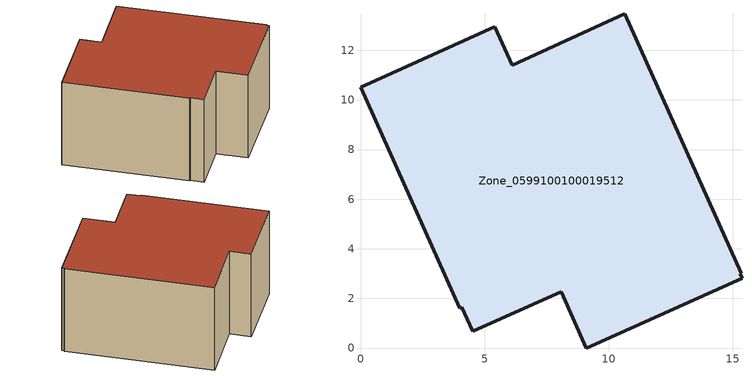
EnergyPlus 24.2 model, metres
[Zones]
Zone_0599100100019512
 floor ground (C_G): 15.29,2.98 15.37,2.81 9.1,0 8.09,2.27 4.53,0.67 4.08,1.65 4,1.61 0,10.51 5.41,12.95 6.11,11.4 10.65,13.46 15.35,3.01 z0
 wall outside (C_F): 6.11,11.4 5.41,12.95 0,10.51 4,1.61 4.08,1.65 4.53,0.67 8.09,2.27 9.1,0 15.37,2.81 15.29,2.98 15.35,3.01 10.65,13.46 6.11,11.4 z0:7.36
 roof outside (C_R): 15.37,2.81 15.29,2.98 15.35,3.01 10.65,13.46 6.11,11.4 5.41,12.95 0,10.51 4,1.61 4.08,1.65 4.53,0.67 8.09,2.27 9.1,0 z7.36
[BUILDING]
Pand.0599100100019512: North Axis=0; Terrain=City; Loads Convergence Tolerance Value=0.04; Temperature Convergence Tolerance Value=0.4; Solar Distribution=FullExterior; Maximum Number of Warmup Days=25; Minimum Number of Warmup Days=1
[Site:Location]
Rotterdam.The.Hague.AP_ZH_NLD Design_Conditions: Latitude=51.96; Longitude=4.45; Time Zone=1; Elevation=-4.5
[SITE:GROUNDTEMPERATURE:BUILDINGSURFACE]
18, 18, 18, 18, 18, 18, 18, 18, 18, 18, 18, 18
[MATERIAL] Thermal Absorptance=0.9; Solar Absorptance=0.7; Visible Absorptance=0.7
Name | Roughness | Thickness | Conductivity | Density | Specific Heat
G.D.2015-2018 | MediumSmooth | 0.15 | 0.0428571 | 540 | 1210
F.D.2015-2018 | Rough | 0.3 | 0.0666667 | 1920 | 840
R.D.2015-2018 | MediumRough | 0.2 | 0.0333333 | 1500 | 1000
[CONSTRUCTION]
C_G: G.D.2015-2018
C_F: F.D.2015-2018
C_R: R.D.2015-2018
[ZONE]
Zone_0599100100019512: Type=1; Multiplier=1; Ceiling Height=Autocalculate; Volume=Autocalculate; Floor Area=autocalculate; Part of Total Floor Area=Yes
[ZONEINFILTRATION:DESIGNFLOWRATE]
Infil_Zone_0599100100019512: Zone or ZoneList or Space or SpaceList=Zone_0599100100019512; Schedule=AlwaysOn; Design Flow Rate Calculation Method=Flow/Area; Flow Rate per Floor Area=0.0021; Constant Term Coefficient=1; Temperature Term Coefficient=0; Velocity Term Coefficient=0; Velocity Squared Term Coefficient=0
[HVACTEMPLATE:ZONE:IDEALLOADSAIRSYSTEM]
Zone_0599100100019512: Maximum Heating Supply Air Temperature=50; Minimum Cooling Supply Air Temperature=13; Maximum Heating Supply Air Humidity Ratio=0.0156; Minimum Cooling Supply Air Humidity Ratio=0.0077; Heating Limit=NoLimit; Cooling Limit=NoLimit; Dehumidification Control Type=ConstantSensibleHeatRatio; Cooling Sensible Heat Ratio=0.7; Dehumidification Setpoint=60; Humidification Control Type=None; Humidification Setpoint=30; Outdoor Air Method=None; Outdoor Air Flow Rate per Person=0.00944; Outdoor Air Flow Rate per Zone Floor Area=0; Outdoor Air Flow Rate per Zone=0; Demand Controlled Ventilation Type=None; Outdoor Air Economizer Type=NoEconomizer; Heat Recovery Type=None; Sensible Heat Recovery Effectiveness=0.7; Latent Heat Recovery Effectiveness=0.65
[ZONECONTROL:THERMOSTAT]
ThermostatControl_Zone_0599100100019512: Zone or ZoneList=Zone_0599100100019512; Control Type Schedule=DualSetpointControlType; Control 1=Thermostat_Zone_0599100100019512; Temperature Difference Between Cutout And Setpoint=0
[THERMOSTATSETPOINT:DUALSETPOINT]
Thermostat_Zone_0599100100019512: Heating Setpoint Temperature Schedule=HeatingSetpoint_Zone_0599100100019512; Cooling Setpoint Temperature Schedule=CoolingSetpoint_Zone_0599100100019512
[SCHEDULE:COMPACT]
HeatingSetpoint_Zone_0599100100019512: Through: 12/31, For: AllDays, Until: 24:00, 21
CoolingSetpoint_Zone_0599100100019512: Through: 12/31, For: AllDays, Until: 24:00, 24
DualSetpointControlType: Through: 12/31, For: AllDays, Until: 24:00, 4
AlwaysOn: Through: 12/31, For: AllDays, Until: 24:00, 1
